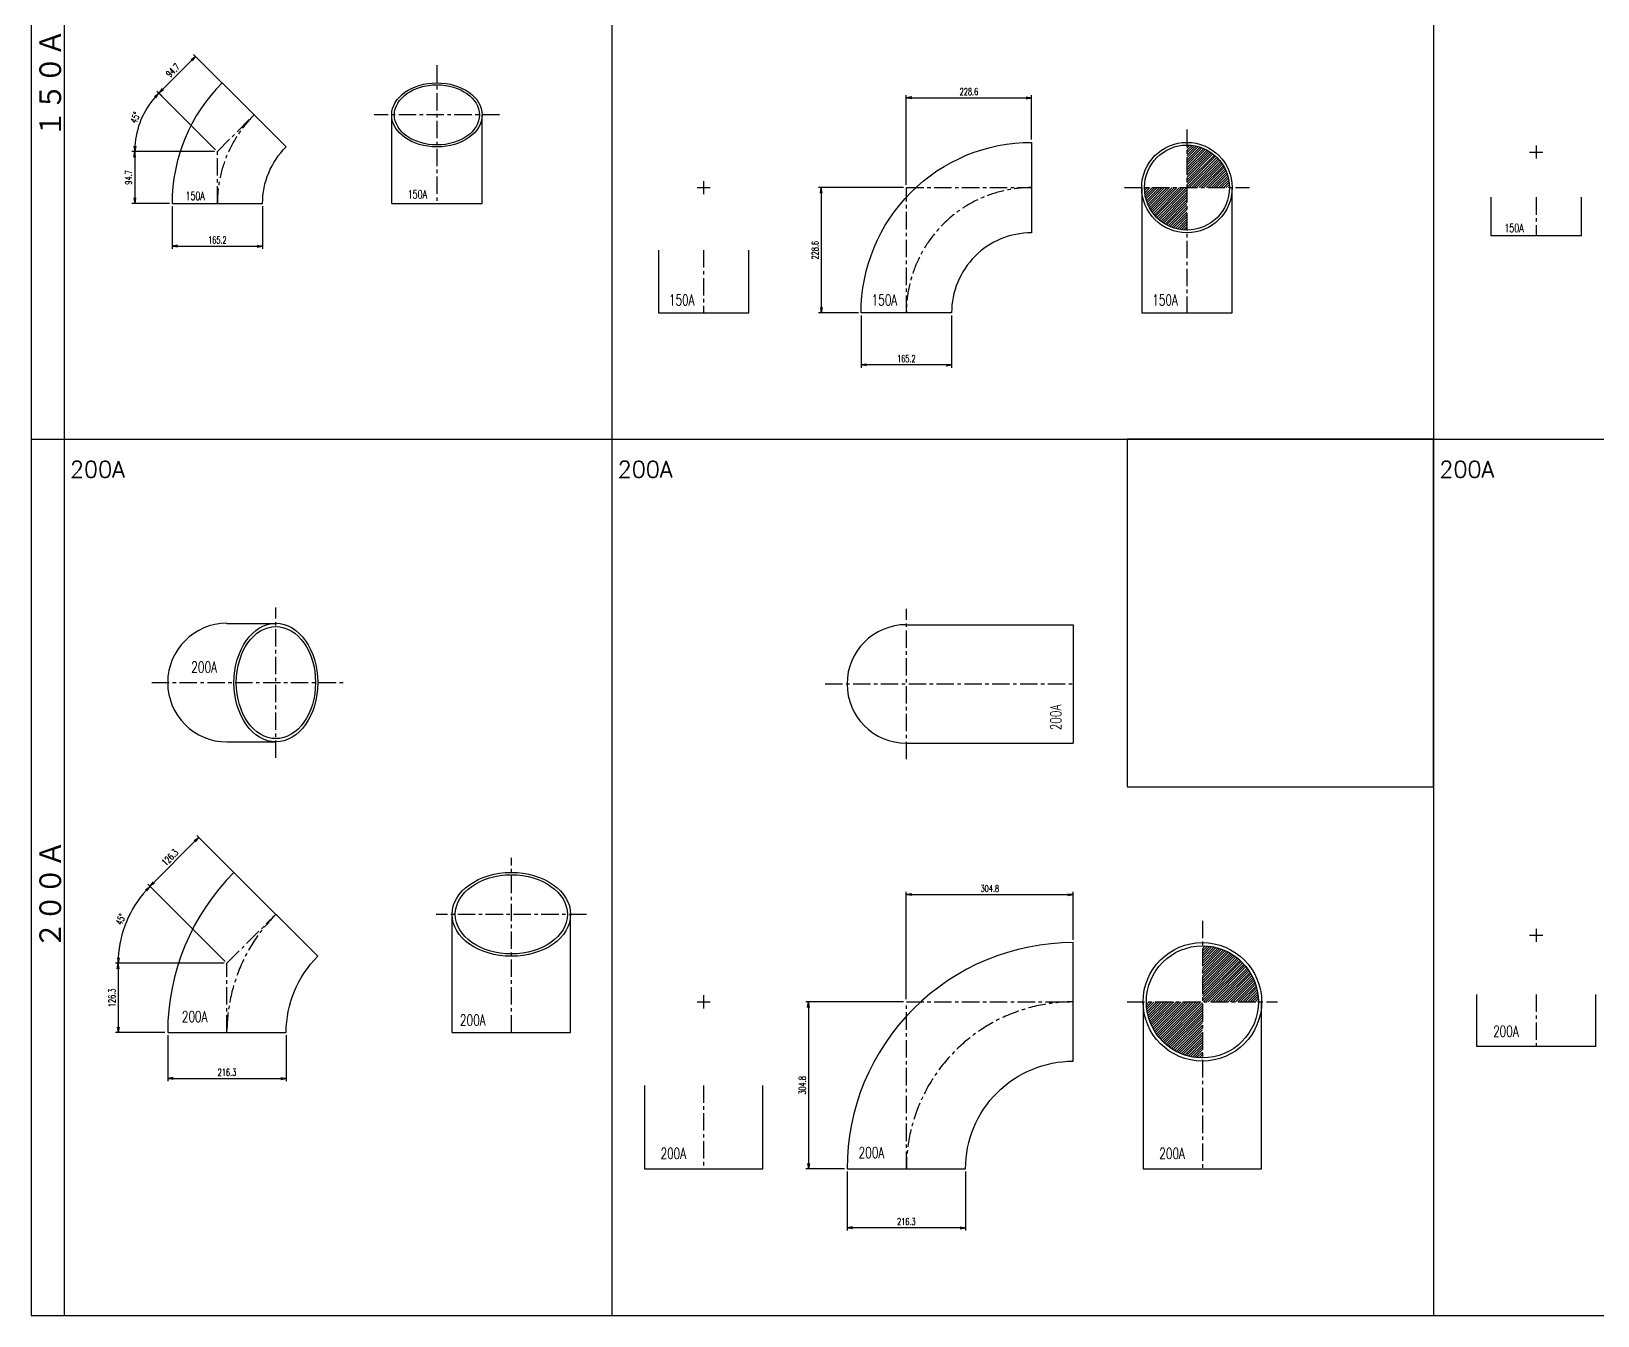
# Model space of a CAD drawing. Header units: millimetres. Extents: x 2090 to 42062, y -14812 to 2738.
# Drawn here: x 2090 to 4949, y -6552 to -4208 of the extents above; entities that cross this region are included whole.
import ezdxf

# ---------------------------------------------------------------- set-up
doc = ezdxf.new("R2010")
doc.units = ezdxf.units.MM
doc.header["$PDMODE"] = 35
doc.linetypes.add('CENTER', pattern=[50.8, 31.75, -6.35, 6.35, -6.35])
doc.linetypes.add('CENTER2', pattern=[1.125, 0.75, -0.125, 0.125, -0.125])
for name, color, linetype in [('#配管（SUS)', 220, 'Continuous'), ('DIM', 1, 'Continuous'), ('skeleton', 7, 'Continuous')]:
    doc.layers.add(name, color=color, linetype=linetype)
doc.styles.add('kpk', font='romans.shx', dxfattribs={"width": 0.7, "bigfont": 'extfont2.shx'})
doc.styles.get("Standard").update_dxf_attribs({"font": 'romans.shx', "bigfont": 'extfont.shx'})
doc.dimstyles.new('1／5～KPK', dxfattribs={"dimscale": 5, "dimtxt": 2.5, "dimasz": 2, "dimexe": 1, "dimexo": 1, "dimgap": 1, "dimtad": 3, "dimdsep": 46, "dimtxsty": 'kpk', "dimblk": 'OPEN', "dimcen": 2.5, "dimclrd": 9, "dimclre": 9, "dimclrt": 4, "dimadec": 1, "dimazin": 2, "dimtfac": 1, "dimtmove": 0, "dimatfit": 2, "dimldrblk": 'OPEN', "dimfxl": 1, "dimtfill": 1, "dimlwd": -1, "dimlwe": -1, "dimarcsym": 1})

# ---------------------------------------------------------------- blocks, each defined once
blk = doc.blocks.new('_Open')
at = {"color": 0, "linetype": 'ByBlock', "lineweight": -2}
for p, q in [((-1, 0.17), (0, 0)), ((-1, -0.17), (0, 0)), ((0, 0), (-1, 0))]:
    blk.add_line(p, q, dxfattribs=at)
blk = doc.blocks.new('*D99')
at = {"layer": 'Defpoints', "color": 0, "linetype": 'ByBlock', "transparency": 16777216}
for p in [(2346.8, -4522.5), (2512, -4522.5), (2512, -4600.5)]:
    blk.add_point(p, dxfattribs=at)
at = {"layer": 'DIM', "color": 9, "transparency": 16777216}
for p, q in [((2346.8, -4527.5), (2346.8, -4605.5)), ((2512, -4527.5), (2512, -4605.5)), ((2356.8, -4600.5), (2502, -4600.5))]:
    blk.add_line(p, q, dxfattribs=at)
at = {"layer": 'DIM', "color": 9, "linetype": 'ByBlock', "transparency": 16777216, "xscale": 10, "yscale": 10, "zscale": 10, "rotation": 180}
blk.add_blockref('_Open', (2346.8, -4600.5), dxfattribs=at)
at = {"layer": 'DIM', "color": 9, "linetype": 'ByBlock', "transparency": 16777216, "xscale": 10, "yscale": 10, "zscale": 10}
blk.add_blockref('_Open', (2512, -4600.5), dxfattribs=at)
at = {"layer": 'DIM', "color": 4, "linetype": 'ByBlock', "transparency": 16777216, "insert": (2429.4, -4589.3), "char_height": 12.5, "attachment_point": 5, "style": 'kpk', "bg_fill": 3, "box_fill_scale": 1.1, "bg_fill_color": 256, "bg_fill_true_color": 13158600, "bg_fill_transparency": 0}
blk.add_mtext('165.2', dxfattribs=at)
blk = doc.blocks.new('*D100')
at = {"layer": 'Defpoints', "color": 0, "linetype": 'ByBlock', "transparency": 16777216}
for p in [(2429.4, -4427.8), (2278.5, -4522.5), (2346.8, -4522.5)]:
    blk.add_point(p, dxfattribs=at)
at = {"layer": 'DIM', "color": 9, "transparency": 16777216}
for p, q in [((2424.4, -4427.8), (2273.5, -4427.8)), ((2278.5, -4437.8), (2278.5, -4512.5)), ((2341.8, -4522.5), (2273.5, -4522.5))]:
    blk.add_line(p, q, dxfattribs=at)
at = {"layer": 'DIM', "color": 9, "linetype": 'ByBlock', "transparency": 16777216, "xscale": 10, "yscale": 10, "zscale": 10}
for p, rotation in [((2278.5, -4427.8), 90), ((2278.5, -4522.5), 270)]:
    blk.add_blockref('_Open', p, dxfattribs=dict(at, rotation=rotation))
at = {"layer": 'DIM', "color": 4, "linetype": 'ByBlock', "transparency": 16777216, "insert": (2267.2, -4475.1), "char_height": 12.5, "attachment_point": 5, "rotation": 90, "style": 'kpk', "bg_fill": 3, "box_fill_scale": 1.1, "bg_fill_color": 256, "bg_fill_true_color": 13158600, "bg_fill_transparency": 0}
blk.add_mtext('94.7', dxfattribs=at)
blk = doc.blocks.new('*D101')
at = {"layer": '#配管（SUS)', "color": 9, "transparency": 16777216}
for p, q in [((2492.9, -4357.3), (2386.1, -4250.6)), ((2329.8, -4314), (2382.6, -4261.2)), ((2425.9, -4424.3), (2319.2, -4317.5))]:
    blk.add_line(p, q, dxfattribs=at)
at = {"layer": 'Defpoints', "color": 0, "linetype": 'CENTER', "transparency": 16777216}
for p in [(2389.7, -4254.1), (2496.4, -4360.8), (2429.4, -4427.8)]:
    blk.add_point(p, dxfattribs=at)
at = {"layer": '#配管（SUS)', "color": 9, "linetype": 'CENTER', "transparency": 16777216, "xscale": 10, "yscale": 10, "zscale": 10}
for p, rotation in [((2389.7, -4254.1), 44.99999999999883), ((2322.7, -4321.1), 224.9999999999988)]:
    blk.add_blockref('_Open', p, dxfattribs=dict(at, rotation=rotation))
at = {"layer": '#配管（SUS)', "color": 4, "linetype": 'CENTER', "transparency": 16777216, "insert": (2348.2, -4279.6), "char_height": 12.5, "attachment_point": 5, "rotation": 45, "style": 'kpk', "bg_fill": 3, "box_fill_scale": 1.1, "bg_fill_color": 256, "bg_fill_true_color": 13158600, "bg_fill_transparency": 0}
blk.add_mtext('94.7', dxfattribs=at)
blk = doc.blocks.new('*D102')
at = {"layer": 'Defpoints', "color": 0, "linetype": 'ByBlock', "transparency": 16777216}
for p in [(2332, -4330.4), (2278.5, -4427.8), (2429.4, -4427.8)]:
    blk.add_point(p, dxfattribs=at)
at = {"layer": 'DIM', "color": 9, "transparency": 16777216}
blk.add_line((2328.5, -4326.8), (2319.2, -4317.5), dxfattribs=at)
blk.add_arc((2429.4, -4427.8), 150.9, 138.7966, 176.2034, dxfattribs=at)
at = {"layer": 'DIM', "color": 9, "linetype": 'ByBlock', "transparency": 16777216, "xscale": 10, "yscale": 10, "zscale": 10}
for p, rotation in [((2322.7, -4321.1), 46.8983010847013), ((2278.5, -4427.8), 268.1016989152979)]:
    blk.add_blockref('_Open', p, dxfattribs=dict(at, rotation=rotation))
at = {"layer": 'DIM', "color": 4, "linetype": 'ByBlock', "transparency": 16777216, "insert": (2279.6, -4365.7), "char_height": 12.5, "attachment_point": 5, "rotation": 67.5, "style": 'kpk', "bg_fill": 3, "box_fill_scale": 1.1, "bg_fill_color": 256, "bg_fill_true_color": 13158600, "bg_fill_transparency": 0}
blk.add_mtext('45°', dxfattribs=at)
at = {"layer": 'Defpoints', "color": 0, "linetype": 'ByBlock', "transparency": 16777216}
blk.add_point((2298.7, -4352.3), dxfattribs=at)
blk = doc.blocks.new('*D103')
at = {"layer": 'Defpoints', "color": 0, "linetype": 'ByBlock', "transparency": 16777216}
for p in [(2338.8, -6035.6), (2555.1, -6035.6), (2555.1, -6119.6)]:
    blk.add_point(p, dxfattribs=at)
at = {"layer": 'DIM', "color": 9, "transparency": 16777216}
for p, q in [((2338.8, -6040.6), (2338.8, -6124.6)), ((2555.1, -6040.6), (2555.1, -6124.6)), ((2348.8, -6119.6), (2545.1, -6119.6))]:
    blk.add_line(p, q, dxfattribs=at)
at = {"layer": 'DIM', "color": 9, "linetype": 'ByBlock', "transparency": 16777216, "xscale": 10, "yscale": 10, "zscale": 10, "rotation": 180}
blk.add_blockref('_Open', (2338.8, -6119.6), dxfattribs=at)
at = {"layer": 'DIM', "color": 9, "linetype": 'ByBlock', "transparency": 16777216, "xscale": 10, "yscale": 10, "zscale": 10}
blk.add_blockref('_Open', (2555.1, -6119.6), dxfattribs=at)
at = {"layer": 'DIM', "color": 4, "linetype": 'ByBlock', "transparency": 16777216, "insert": (2446.9, -6108.4), "char_height": 12.5, "attachment_point": 5, "style": 'kpk', "bg_fill": 3, "box_fill_scale": 1.1, "bg_fill_color": 256, "bg_fill_true_color": 13158600, "bg_fill_transparency": 0}
blk.add_mtext('216.3', dxfattribs=at)
blk = doc.blocks.new('*D104')
at = {"layer": 'Defpoints', "color": 0, "linetype": 'ByBlock', "transparency": 16777216}
for p in [(2446.9, -5909.3), (2248.4, -6035.6), (2338.8, -6035.6)]:
    blk.add_point(p, dxfattribs=at)
at = {"layer": 'DIM', "color": 9, "transparency": 16777216}
for p, q in [((2441.9, -5909.3), (2243.4, -5909.3)), ((2248.4, -5919.3), (2248.4, -6025.6)), ((2333.8, -6035.6), (2243.4, -6035.6))]:
    blk.add_line(p, q, dxfattribs=at)
at = {"layer": 'DIM', "color": 9, "linetype": 'ByBlock', "transparency": 16777216, "xscale": 10, "yscale": 10, "zscale": 10}
for p, rotation in [((2248.4, -5909.3), 90), ((2248.4, -6035.6), 270)]:
    blk.add_blockref('_Open', p, dxfattribs=dict(at, rotation=rotation))
at = {"layer": 'DIM', "color": 4, "linetype": 'ByBlock', "transparency": 16777216, "insert": (2237.1, -5972.4), "char_height": 12.5, "attachment_point": 5, "rotation": 90, "style": 'kpk', "bg_fill": 3, "box_fill_scale": 1.1, "bg_fill_color": 256, "bg_fill_true_color": 13158600, "bg_fill_transparency": 0}
blk.add_mtext('126.3', dxfattribs=at)
blk = doc.blocks.new('*D105')
at = {"layer": '#配管（SUS)', "color": 9, "transparency": 16777216}
for p, q in [((2313.4, -5761.6), (2388.5, -5686.4)), ((2532.7, -5816.5), (2392.1, -5675.8)), ((2443.4, -5905.8), (2302.8, -5765.1))]:
    blk.add_line(p, q, dxfattribs=at)
at = {"layer": 'Defpoints', "color": 0, "linetype": 'CENTER', "transparency": 16777216}
for p in [(2395.6, -5679.4), (2536.2, -5820), (2446.9, -5909.3)]:
    blk.add_point(p, dxfattribs=at)
at = {"layer": '#配管（SUS)', "color": 9, "linetype": 'CENTER', "transparency": 16777216, "xscale": 10, "yscale": 10, "zscale": 10}
for p, rotation in [((2395.6, -5679.4), 44.99999999999766), ((2306.3, -5768.7), 224.9999999999976)]:
    blk.add_blockref('_Open', p, dxfattribs=dict(at, rotation=rotation))
at = {"layer": '#配管（SUS)', "color": 4, "linetype": 'CENTER', "transparency": 16777216, "insert": (2343, -5716.1), "char_height": 12.5, "attachment_point": 5, "rotation": 45, "style": 'kpk', "bg_fill": 3, "box_fill_scale": 1.1, "bg_fill_color": 256, "bg_fill_true_color": 13158600, "bg_fill_transparency": 0}
blk.add_mtext('126.3', dxfattribs=at)
blk = doc.blocks.new('*D106')
at = {"layer": 'Defpoints', "color": 0, "linetype": 'ByBlock', "transparency": 16777216}
for p in [(2306.3, -5768.7), (2249.7, -5909.3), (2446.9, -5909.3)]:
    blk.add_point(p, dxfattribs=at)
at = {"layer": 'DIM', "color": 9, "transparency": 16777216}
for p, q in [((2309.8, -5772.2), (2310.1, -5772.4)), ((2244.7, -5909.3), (2243.4, -5909.3))]:
    blk.add_line(p, q, dxfattribs=at)
blk.add_arc((2446.9, -5909.3), 198.5, 137.8862, 177.1138, dxfattribs=at)
at = {"layer": 'DIM', "color": 9, "linetype": 'ByBlock', "transparency": 16777216, "xscale": 10, "yscale": 10, "zscale": 10}
for p, rotation in [((2306.5, -5768.9), 46.44309236037984), ((2248.4, -5909.3), 268.5569076396205)]:
    blk.add_blockref('_Open', p, dxfattribs=dict(at, rotation=rotation))
at = {"layer": 'DIM', "color": 4, "linetype": 'ByBlock', "transparency": 16777216, "insert": (2253.1, -5829), "char_height": 12.5, "attachment_point": 5, "rotation": 67.5, "style": 'kpk', "bg_fill": 3, "box_fill_scale": 1.1, "bg_fill_color": 256, "bg_fill_true_color": 13158600, "bg_fill_transparency": 0}
blk.add_mtext('45°', dxfattribs=at)
at = {"layer": 'Defpoints', "color": 0, "linetype": 'ByBlock', "transparency": 16777216}
blk.add_point((2275, -5810), dxfattribs=at)
blk = doc.blocks.new('*D140')
at = {"layer": 'Defpoints', "color": 0, "linetype": 'ByBlock', "transparency": 16777216}
for p in [(3915.8, -4329.6), (3915.8, -4410.9), (3687.2, -4493.5)]:
    blk.add_point(p, dxfattribs=at)
at = {"layer": 'DIM', "color": 9, "transparency": 16777216}
for p, q in [((3687.2, -4488.5), (3687.2, -4324.6)), ((3697.2, -4329.6), (3905.8, -4329.6)), ((3915.8, -4405.9), (3915.8, -4324.6))]:
    blk.add_line(p, q, dxfattribs=at)
at = {"layer": 'DIM', "color": 9, "linetype": 'ByBlock', "transparency": 16777216, "xscale": 10, "yscale": 10, "zscale": 10, "rotation": 180}
blk.add_blockref('_Open', (3687.2, -4329.6), dxfattribs=at)
at = {"layer": 'DIM', "color": 9, "linetype": 'ByBlock', "transparency": 16777216, "xscale": 10, "yscale": 10, "zscale": 10}
blk.add_blockref('_Open', (3915.8, -4329.6), dxfattribs=at)
at = {"layer": 'DIM', "color": 4, "linetype": 'ByBlock', "transparency": 16777216, "insert": (3801.5, -4318.4), "char_height": 12.5, "attachment_point": 5, "style": 'kpk', "bg_fill": 3, "box_fill_scale": 1.1, "bg_fill_color": 256, "bg_fill_true_color": 13158600, "bg_fill_transparency": 0}
blk.add_mtext('228.6', dxfattribs=at)
blk = doc.blocks.new('*D141')
at = {"layer": 'Defpoints', "color": 0, "linetype": 'ByBlock', "transparency": 16777216}
for p in [(3687.2, -4493.5), (3532, -4722.1), (3604.6, -4722.1)]:
    blk.add_point(p, dxfattribs=at)
at = {"layer": 'DIM', "color": 9, "transparency": 16777216}
for p, q in [((3682.2, -4493.5), (3527, -4493.5)), ((3532, -4503.5), (3532, -4712.1)), ((3599.6, -4722.1), (3527, -4722.1))]:
    blk.add_line(p, q, dxfattribs=at)
at = {"layer": 'DIM', "color": 9, "linetype": 'ByBlock', "transparency": 16777216, "xscale": 10, "yscale": 10, "zscale": 10}
for p, rotation in [((3532, -4493.5), 90), ((3532, -4722.1), 270)]:
    blk.add_blockref('_Open', p, dxfattribs=dict(at, rotation=rotation))
at = {"layer": 'DIM', "color": 4, "linetype": 'ByBlock', "transparency": 16777216, "insert": (3520.7, -4607.8), "char_height": 12.5, "attachment_point": 5, "rotation": 90, "style": 'kpk', "bg_fill": 3, "box_fill_scale": 1.1, "bg_fill_color": 256, "bg_fill_true_color": 13158600, "bg_fill_transparency": 0}
blk.add_mtext('228.6', dxfattribs=at)
blk = doc.blocks.new('*D142')
at = {"layer": 'Defpoints', "color": 0, "linetype": 'ByBlock', "transparency": 16777216}
for p in [(3604.6, -4722.1), (3769.8, -4722.1), (3604.6, -4817.2)]:
    blk.add_point(p, dxfattribs=at)
at = {"layer": 'DIM', "color": 9, "transparency": 16777216}
for p, q in [((3604.6, -4727.1), (3604.6, -4822.2)), ((3769.8, -4727.1), (3769.8, -4822.2)), ((3759.8, -4817.2), (3614.6, -4817.2))]:
    blk.add_line(p, q, dxfattribs=at)
at = {"layer": 'DIM', "color": 9, "linetype": 'ByBlock', "transparency": 16777216, "xscale": 10, "yscale": 10, "zscale": 10, "rotation": 180}
blk.add_blockref('_Open', (3604.6, -4817.2), dxfattribs=at)
at = {"layer": 'DIM', "color": 9, "linetype": 'ByBlock', "transparency": 16777216, "xscale": 10, "yscale": 10, "zscale": 10}
blk.add_blockref('_Open', (3769.8, -4817.2), dxfattribs=at)
at = {"layer": 'DIM', "color": 4, "linetype": 'ByBlock', "transparency": 16777216, "insert": (3687.2, -4805.9), "char_height": 12.5, "attachment_point": 5, "style": 'kpk', "bg_fill": 3, "box_fill_scale": 1.1, "bg_fill_color": 256, "bg_fill_true_color": 13158600, "bg_fill_transparency": 0}
blk.add_mtext('165.2', dxfattribs=at)
blk = doc.blocks.new('*D143')
at = {"layer": 'Defpoints', "color": 0, "linetype": 'ByBlock', "transparency": 16777216}
for p in [(3687.2, -5979.7), (3508.7, -6284.5), (3579.1, -6284.5)]:
    blk.add_point(p, dxfattribs=at)
at = {"layer": 'DIM', "color": 9, "transparency": 16777216}
for p, q in [((3682.2, -5979.7), (3503.7, -5979.7)), ((3508.7, -5989.7), (3508.7, -6274.5)), ((3574.1, -6284.5), (3503.7, -6284.5))]:
    blk.add_line(p, q, dxfattribs=at)
at = {"layer": 'DIM', "color": 9, "linetype": 'ByBlock', "transparency": 16777216, "xscale": 10, "yscale": 10, "zscale": 10}
for p, rotation in [((3508.7, -5979.7), 90), ((3508.7, -6284.5), 270)]:
    blk.add_blockref('_Open', p, dxfattribs=dict(at, rotation=rotation))
at = {"layer": 'DIM', "color": 4, "linetype": 'ByBlock', "transparency": 16777216, "insert": (3497.4, -6132.1), "char_height": 12.5, "attachment_point": 5, "rotation": 90, "style": 'kpk', "bg_fill": 3, "box_fill_scale": 1.1, "bg_fill_color": 256, "bg_fill_true_color": 13158600, "bg_fill_transparency": 0}
blk.add_mtext('304.8', dxfattribs=at)
blk = doc.blocks.new('*D144')
at = {"layer": 'Defpoints', "color": 0, "linetype": 'ByBlock', "transparency": 16777216}
for p in [(3992, -5784), (3992, -5871.5), (3687.2, -5979.7)]:
    blk.add_point(p, dxfattribs=at)
at = {"layer": 'DIM', "color": 9, "transparency": 16777216}
for p, q in [((3687.2, -5974.7), (3687.2, -5779)), ((3697.2, -5784), (3982, -5784)), ((3992, -5866.5), (3992, -5779))]:
    blk.add_line(p, q, dxfattribs=at)
at = {"layer": 'DIM', "color": 9, "linetype": 'ByBlock', "transparency": 16777216, "xscale": 10, "yscale": 10, "zscale": 10, "rotation": 180}
blk.add_blockref('_Open', (3687.2, -5784), dxfattribs=at)
at = {"layer": 'DIM', "color": 9, "linetype": 'ByBlock', "transparency": 16777216, "xscale": 10, "yscale": 10, "zscale": 10}
blk.add_blockref('_Open', (3992, -5784), dxfattribs=at)
at = {"layer": 'DIM', "color": 4, "linetype": 'ByBlock', "transparency": 16777216, "insert": (3839.6, -5772.8), "char_height": 12.5, "attachment_point": 5, "style": 'kpk', "bg_fill": 3, "box_fill_scale": 1.1, "bg_fill_color": 256, "bg_fill_true_color": 13158600, "bg_fill_transparency": 0}
blk.add_mtext('304.8', dxfattribs=at)
blk = doc.blocks.new('*D145')
at = {"layer": 'Defpoints', "color": 0, "linetype": 'ByBlock', "transparency": 16777216}
for p in [(3579.1, -6284.5), (3795.4, -6284.5), (3579.1, -6392)]:
    blk.add_point(p, dxfattribs=at)
at = {"layer": 'DIM', "color": 9, "transparency": 16777216}
for p, q in [((3579.1, -6289.5), (3579.1, -6397)), ((3795.4, -6289.5), (3795.4, -6397)), ((3785.4, -6392), (3589.1, -6392))]:
    blk.add_line(p, q, dxfattribs=at)
at = {"layer": 'DIM', "color": 9, "linetype": 'ByBlock', "transparency": 16777216, "xscale": 10, "yscale": 10, "zscale": 10, "rotation": 180}
blk.add_blockref('_Open', (3579.1, -6392), dxfattribs=at)
at = {"layer": 'DIM', "color": 9, "linetype": 'ByBlock', "transparency": 16777216, "xscale": 10, "yscale": 10, "zscale": 10}
blk.add_blockref('_Open', (3795.4, -6392), dxfattribs=at)
at = {"layer": 'DIM', "color": 4, "linetype": 'ByBlock', "transparency": 16777216, "insert": (3687.2, -6380.7), "char_height": 12.5, "attachment_point": 5, "style": 'kpk', "bg_fill": 3, "box_fill_scale": 1.1, "bg_fill_color": 256, "bg_fill_true_color": 13158600, "bg_fill_transparency": 0}
blk.add_mtext('216.3', dxfattribs=at)
blk = doc.blocks.new('A$C24B13372')
at = {"layer": '#配管（SUS)', "color": 2, "linetype": 'CENTER'}
for p, q in [((0, -137.2), (0, 137.2)), ((-226.6, 0), (124.6, 0))]:
    blk.add_line(p, q, dxfattribs=at)
at = {"layer": '#配管（SUS)', "color": 0}
for p, q in [((-89.3, 108.1), (0, 108.1)), ((-89.3, -108.1), (0, -108.1))]:
    blk.add_line(p, q, dxfattribs=at)
blk.add_arc((-89.3, 0), 108.2, 90, 270, dxfattribs=at)
for major_axis in [(0, -108.2), (0, -102.3)]:
    blk.add_ellipse((0, 0), major_axis=major_axis, ratio=0.707107, dxfattribs=at)
at = {"layer": 'Defpoints', "color": 5, "insert": (-154.3, 28.3), "char_height": 20, "attachment_point": 4}
blk.add_mtext('{\\W0.7;200A}', dxfattribs=at)
blk = doc.blocks.new('A$C4FBA5A82')
at = {"layer": '#配管（SUS)', "color": 0}
blk.add_lwpolyline([(15.6, -161.7, -0.198912), (58.4, -58.4), (-58.4, 58.4, 0.198912), (-149.6, -161.7)], format="xyb", close=True, dxfattribs=at)
at = {"layer": '#配管（SUS)', "color": 2, "linetype": 'CENTER'}
blk.add_lwpolyline([(-67, -67), (0, 0, 0.198912), (-67, -161.7)], format="xyb", close=True, dxfattribs=at)
at = {"layer": 'Defpoints', "color": 5, "insert": (-125, -147.9), "char_height": 15, "attachment_point": 4}
blk.add_mtext('{\\W0.7;150A}', dxfattribs=at)
blk = doc.blocks.new('A$C5B776E6C')
at = {"layer": '#配管（SUS)', "color": 2, "linetype": 'CENTER'}
for p, q in [((0, 90.7), (0, -161.7)), ((114.3, 0), (-114.3, 0))]:
    blk.add_line(p, q, dxfattribs=at)
at = {"layer": '#配管（SUS)', "color": 0}
for p, q in [((-82.6, -161.7), (-82.6, 0)), ((82.6, -161.7), (82.6, 0)), ((-82.6, -161.7), (82.6, -161.7))]:
    blk.add_line(p, q, dxfattribs=at)
for major_axis in [(-82.6, 0), (-77.6, 0)]:
    blk.add_ellipse((0, 0), major_axis=major_axis, ratio=0.707107, dxfattribs=at)
at = {"layer": 'Defpoints', "color": 5, "insert": (-53.3, -144.9), "char_height": 15, "attachment_point": 4}
blk.add_mtext('{\\W0.7;150A}', dxfattribs=at)
blk = doc.blocks.new('A$C08B53BE4')
at = {"layer": '#配管（SUS)', "color": 0}
blk.add_lwpolyline([(-76.5, 76.5, 0.198912), (-197.5, -215.6), (18.8, -215.6, -0.198912), (76.5, -76.5), (-76.5, 76.5)], format="xyb", dxfattribs=at)
at = {"layer": '#配管（SUS)', "color": 2, "linetype": 'CENTER'}
blk.add_lwpolyline([(-89.3, -89.3), (0, 0, 0.198912), (-89.3, -215.6)], format="xyb", close=True, dxfattribs=at)
at = {"layer": 'Defpoints', "color": 5, "insert": (-171.6, -186.6), "char_height": 20, "attachment_point": 4}
blk.add_mtext('{\\W0.7;200A}', dxfattribs=at)
blk = doc.blocks.new('A$C13030A1D')
at = {"layer": '#配管（SUS)', "color": 2, "linetype": 'CENTER'}
for p, q in [((0, -215.6), (0, 103.2)), ((137.2, 0), (-137.2, 0))]:
    blk.add_line(p, q, dxfattribs=at)
at = {"layer": '#配管（SUS)', "color": 0}
for p, q in [((-108.2, -215.6), (-108.2, 0)), ((108.2, -215.6), (108.2, 0)), ((-108.2, -215.6), (108.2, -215.6))]:
    blk.add_line(p, q, dxfattribs=at)
for major_axis in [(-108.2, 0), (-102.3, 0)]:
    blk.add_ellipse((0, 0), major_axis=major_axis, ratio=0.707107, dxfattribs=at)
at = {"layer": 'Defpoints', "color": 5, "insert": (-93.8, -193), "char_height": 20, "attachment_point": 4}
blk.add_mtext('{\\W0.7;200A}', dxfattribs=at)
blk = doc.blocks.new('(SUS)150A-90EL-4')
at = {"layer": '#配管（SUS)', "color": 2, "linetype": 'CENTER'}
for p, q in [((-12, 0), (12, 0)), ((0, 12), (0, -12)), ((0, -114.3), (0, -228.6))]:
    blk.add_line(p, q, dxfattribs=at)
at = {"layer": '#配管（SUS)', "color": 0, "linetype": 'ByBlock'}
blk.add_lwpolyline([(-82.6, -114.3), (-82.6, -228.6), (82.6, -228.6), (82.6, -114.3)], dxfattribs=at)
at = {"layer": 'Defpoints', "color": 5, "insert": (-63.4, -205.2), "char_height": 20, "attachment_point": 4}
blk.add_mtext('{\\W0.7;150A}', dxfattribs=at)
blk = doc.blocks.new('(SUS)150A-90EL-1')
at = {"layer": '#配管（SUS)', "color": 0, "linetype": 'ByBlock'}
blk.add_lwpolyline([(-82.6, -228.6, -0.414214), (228.6, 82.6), (228.6, -82.6, 0.414214), (82.6, -228.6)], format="xyb", close=True, dxfattribs=at)
at = {"layer": '#配管（SUS)', "color": 2, "linetype": 'CENTER'}
blk.add_lwpolyline([(0, -228.6), (0, 0), (228.6, 0, 0.414214)], format="xyb", close=True, dxfattribs=at)
at = {"layer": 'Defpoints', "color": 5, "insert": (-63.4, -205.2), "char_height": 20, "attachment_point": 4}
blk.add_mtext('{\\W0.7;150A}', dxfattribs=at)
blk = doc.blocks.new('(SUS)150A-90EL-2')
at = {"layer": '#配管（SUS)'}
h = blk.add_hatch(dxfattribs=at)
h.set_pattern_fill('ANSI31', color=252)
h.set_pattern_definition([(45, (-4199.5243, 4493.5302), (-2.245064, 2.245064), [])])
h.paths.add_polyline_path([(0, 0), (-77.6, 0, 0.414214), (0, -77.6)])
h.paths.add_polyline_path([(0, 77.6), (0, 0), (77.6, 0, 0.414214)])
at = {"layer": '#配管（SUS)', "color": 2, "linetype": 'CENTER'}
for p, q in [((0, 105.9), (0, -228.6)), ((-114.3, 0), (114.3, 0))]:
    blk.add_line(p, q, dxfattribs=at)
at = {"layer": '#配管（SUS)', "color": 0, "linetype": 'ByBlock'}
blk.add_lwpolyline([(-82.6, 0), (-82.6, -228.6), (82.6, -228.6), (82.6, 0)], dxfattribs=at)
for radius in [82.6, 77.6]:
    blk.add_circle((0, 0), radius, dxfattribs=at)
at = {"layer": 'Defpoints', "color": 5, "insert": (-63.4, -205.2), "char_height": 20, "attachment_point": 4}
blk.add_mtext('{\\W0.7;150A}', dxfattribs=at)
blk = doc.blocks.new('(SUS)200A-90EL-3')
at = {"layer": '#配管（SUS)', "color": 2, "linetype": 'CENTER'}
for p, q in [((0, -137.2), (0, 137.2)), ((-148, 0), (304.8, 0))]:
    blk.add_line(p, q, dxfattribs=at)
at = {"layer": '#配管（SUS)', "color": 0, "linetype": 'ByBlock'}
for p, q in [((0, 108.1), (304.8, 108.1)), ((304.8, 108.1), (304.8, -108.2)), ((0, -108.2), (304.8, -108.2))]:
    blk.add_line(p, q, dxfattribs=at)
blk.add_lwpolyline([(0, 108.1, 1), (0, -108.2)], format="xyb", dxfattribs=at)
at = {"layer": 'Defpoints', "color": 5, "insert": (272.9, -84.6), "char_height": 20, "attachment_point": 4, "rotation": 90}
blk.add_mtext('{\\W0.7;200A}', dxfattribs=at)
blk = doc.blocks.new('(SUS)200A-90EL-4')
at = {"layer": '#配管（SUS)', "color": 2, "linetype": 'CENTER'}
for p, q in [((-12, 0), (12, 0)), ((0, 12), (0, -12)), ((0, -152.4), (0, -304.8))]:
    blk.add_line(p, q, dxfattribs=at)
at = {"layer": '#配管（SUS)', "color": 0, "linetype": 'ByBlock'}
blk.add_lwpolyline([(-108.1, -152.4), (-108.1, -304.8), (108.1, -304.8), (108.1, -152.4)], dxfattribs=at)
at = {"layer": 'Defpoints', "color": 5, "insert": (-78.7, -276.7), "char_height": 20, "attachment_point": 4}
blk.add_mtext('{\\W0.7;200A}', dxfattribs=at)
blk = doc.blocks.new('(SUS)200A-90EL-1')
at = {"layer": '#配管（SUS)', "color": 0, "linetype": 'ByBlock'}
blk.add_lwpolyline([(304.8, 108.1, 0.414214), (-108.2, -304.8), (108.1, -304.8, -0.414214), (304.8, -108.2)], format="xyb", close=True, dxfattribs=at)
at = {"layer": '#配管（SUS)', "color": 2, "linetype": 'CENTER'}
blk.add_lwpolyline([(0, -304.8), (0, 0), (304.8, 0, 0.414214)], format="xyb", close=True, dxfattribs=at)
at = {"layer": 'Defpoints', "color": 5, "insert": (-87.1, -275), "char_height": 20, "attachment_point": 4}
blk.add_mtext('{\\W0.7;200A}', dxfattribs=at)
blk = doc.blocks.new('(SUS)200A-90EL-2')
at = {"layer": '#配管（SUS)'}
h = blk.add_hatch(dxfattribs=at)
h.set_pattern_fill('ANSI31', color=252)
h.set_pattern_definition([(45, (-4227.666, 5979.6914), (-2.245064, 2.245064), [])])
h.paths.add_polyline_path([(0, 0), (-102.3, 0, 0.414214), (0, -102.3)])
h.paths.add_polyline_path([(0, 102.3), (0, 0), (102.3, 0, 0.414214)])
at = {"layer": '#配管（SUS)', "color": 2, "linetype": 'CENTER'}
for p, q in [((0, 148), (0, -304.8)), ((-137.2, 0), (137.2, 0))]:
    blk.add_line(p, q, dxfattribs=at)
at = {"layer": '#配管（SUS)', "color": 0, "linetype": 'ByBlock'}
blk.add_lwpolyline([(-108.1, 0), (-108.1, -304.8), (108.1, -304.8), (108.1, 0)], dxfattribs=at)
for radius in [108.2, 102.3]:
    blk.add_circle((0, 0), radius, dxfattribs=at)
at = {"layer": 'Defpoints', "color": 5, "insert": (-78.7, -276.7), "char_height": 20, "attachment_point": 4}
blk.add_mtext('{\\W0.7;200A}', dxfattribs=at)
blk = doc.blocks.new('(SUS)150A-90ES-4')
at = {"layer": '#配管（SUS)', "color": 2, "linetype": 'CENTER'}
for p, q in [((-12, 0), (12, 0)), ((0, 12), (0, -12)), ((0, -82.5), (0, -152.4))]:
    blk.add_line(p, q, dxfattribs=at)
at = {"layer": '#配管（SUS)', "color": 0, "linetype": 'ByBlock'}
blk.add_lwpolyline([(-82.6, -82.5), (-82.6, -152.4), (82.6, -152.4), (82.6, -82.5)], dxfattribs=at)
at = {"layer": 'Defpoints', "color": 5, "insert": (-58, -138.6), "char_height": 15, "attachment_point": 4}
blk.add_mtext('{\\W0.7;150A}', dxfattribs=at)
blk = doc.blocks.new('(SUS)200A-90ES-4')
at = {"layer": '#配管（SUS)', "color": 2, "linetype": 'CENTER'}
for p, q in [((-12, 0), (12, 0)), ((0, 12), (0, -12)), ((0, -108.2), (0, -203.2))]:
    blk.add_line(p, q, dxfattribs=at)
at = {"layer": '#配管（SUS)', "color": 0, "linetype": 'ByBlock'}
blk.add_lwpolyline([(108.1, -108.2), (108.1, -203.2), (-108.2, -203.2), (-108.2, -108.2)], dxfattribs=at)
at = {"layer": 'Defpoints', "color": 5, "insert": (-78.7, -175.1), "char_height": 20, "attachment_point": 4}
blk.add_mtext('{\\W0.7;200A}', dxfattribs=at)

msp = doc.modelspace()

# ---------------------------------------------------------------- linework, layer by layer
at = {"color": 0, "linetype": 'CENTER2'}
msp.add_lwpolyline([(4649.823, -4952.432), (4090.506, -4952.432), (4090.506, -5587.44), (4649.823, -5587.44)], close=True, dxfattribs=at)
at = {"layer": 'skeleton'}
for p, q in [((2089.823, 1807.568), (2089.823, -6552.432)), ((2149.823, 1807.568), (2149.823, -6552.432)), ((3149.823, 1807.568), (3149.823, -6552.432)), ((4649.823, 1807.568), (4649.823, -6552.432)), ((3149.823, 1647.568), (3149.823, -6552.432)), ((4649.823, 1407.568), (4649.823, -6552.432)), ((2089.823, -4952.432), (3149.823, -4952.432)), ((3149.823, -4952.432), (4649.823, -4952.432)), ((4649.823, -4952.432), (5966.709, -4952.432)), ((2089.823, -6552.432), (3149.823, -6552.432)), ((3149.823, -6552.432), (4649.823, -6552.432)), ((4649.823, -6552.432), (5966.709, -6552.432))]:
    msp.add_line(p, q, dxfattribs=at)

# ---------------------------------------------------------------- block references
at = {"layer": '#配管（SUS)'}
for name, p in [('A$C5B776E6C', (2830.305, -4360.824)), ('(SUS)150A-90EL-2', (4199.524, -4493.53)), ('(SUS)150A-90ES-4', (4837.068, -4428.701)), ('(SUS)150A-90EL-4', (3317.133, -4493.53)), ('A$C24B13372', (2536.231, -5396.994)), ('(SUS)200A-90EL-3', (3687.226, -5399.379)), ('A$C13030A1D', (2966.18, -5819.987)), ('(SUS)200A-90EL-2', (4227.666, -5979.691)), ('(SUS)200A-90ES-4', (4837.068, -5858.198)), ('(SUS)200A-90EL-4', (3317.133, -5979.691))]:
    msp.add_blockref(name, p, dxfattribs=at)

# ---------------------------------------------------------------- texts
at = {"color": 71, "char_height": 30, "attachment_point": 4}
for insert in [(2160.238, -5007.738), (3160.238, -5007.738), (4660.238, -5007.738)]:
    msp.add_mtext('200A', dxfattribs=dict(at, insert=insert))
at = {"layer": 'skeleton', "char_height": 45, "attachment_point": 5, "rotation": 90}
for s, insert in [('１５０Ａ', (2125.995, -4303.05)), ('２００Ａ', (2125.995, -5783.425))]:
    msp.add_mtext(s, dxfattribs=dict(at, insert=insert))

# ---------------------------------------------------------------- dimensions: what is measured, and where the dimension line sits
at = {"layer": 'DIM', "linetype": 'ByBlock'}
for base, p1, p2, picture, middle in [((3915.826, -4329.613), (3687.226, -4493.53), (3915.826, -4410.93), '*D140', (3801.526, -4318.363)), ((2512.031, -4600.518), (2346.831, -4522.487), (2512.031, -4522.487), '*D99', (2429.431, -4589.268)), ((2555.073, -6119.626), (2338.773, -6035.595), (2555.073, -6035.595), '*D103', (2446.923, -6108.376))]:
    dim = msp.add_linear_dim(base=base, p1=p1, p2=p2, dimstyle='1／5～KPK', dxfattribs=at)
    dim.commit()
    dim.dimension.update_dxf_attribs({"geometry": picture, "text_midpoint": middle})
dim = msp.add_linear_dim(base=(3508.653, -6284.491), p1=(3687.226, -5979.691), p2=(3579.076, -6284.491), angle=90, dimstyle='1／5～KPK', dxfattribs=at)
dim.commit()
dim.dimension.update_dxf_attribs({"geometry": '*D143', "text_midpoint": (3497.403, -6132.091)})

# ---------------------------------------------------------------- next in the draw order: dimensions: what is measured, and where the dimension line sits
for base, p1, p2, picture, middle in [((2278.49, -4522.487), (2429.431, -4427.787), (2346.831, -4522.487), '*D100', (2267.24, -4475.137)), ((3531.963, -4722.13), (3687.226, -4493.53), (3604.626, -4722.13), '*D141', (3520.713, -4607.83)), ((2248.385, -6035.595), (2446.923, -5909.295), (2338.773, -6035.595), '*D104', (2237.135, -5972.445))]:
    dim = msp.add_linear_dim(base=base, p1=p1, p2=p2, angle=90, dimstyle='1／5～KPK', dxfattribs=at)
    dim.commit()
    dim.dimension.update_dxf_attribs({"geometry": picture, "text_midpoint": middle})
for base, p1, p2, picture, middle in [((3992.026, -5784.027), (3687.226, -5979.691), (3992.026, -5871.541), '*D144', (3839.626, -5772.777)), ((3579.076, -6391.951), (3795.376, -6284.491), (3579.076, -6284.491), '*D145', (3687.226, -6380.701))]:
    dim = msp.add_linear_dim(base=base, p1=p1, p2=p2, dimstyle='1／5～KPK', dxfattribs=at)
    dim.commit()
    dim.dimension.update_dxf_attribs({"geometry": picture, "text_midpoint": middle})

# ---------------------------------------------------------------- next in the draw order: block references
at = {"layer": '#配管（SUS)'}
msp.add_blockref('(SUS)200A-90EL-1', (3687.226, -5979.691), dxfattribs=at)

# ---------------------------------------------------------------- next in the draw order: dimensions: what is measured, and where the dimension line sits
at = {"layer": '#配管（SUS)', "color": 2, "linetype": 'CENTER'}
for p1, p2, distance, picture, middle in [((2429.431, -4427.787), (2496.394, -4360.824), 150.941, '*D101', (2348.226, -4279.62)), ((2446.923, -5909.295), (2536.231, -5819.987), 198.86, '*D105', (2343.006, -5716.071))]:
    dim = msp.add_aligned_dim(p1=p1, p2=p2, distance=distance, dimstyle='1／5～KPK', dxfattribs=at)
    dim.commit()
    dim.dimension.update_dxf_attribs({"geometry": picture, "text_midpoint": middle})
at = {"layer": 'DIM', "linetype": 'ByBlock'}
dim = msp.add_linear_dim(base=(3604.626, -4817.189), p1=(3769.826, -4722.13), p2=(3604.626, -4722.13), dimstyle='1／5～KPK', dxfattribs=at)
dim.commit()
dim.dimension.update_dxf_attribs({"geometry": '*D142', "text_midpoint": (3687.226, -4805.939)})

# ---------------------------------------------------------------- next in the draw order: block references
at = {"layer": '#配管（SUS)'}
msp.add_blockref('(SUS)150A-90EL-1', (3687.226, -4493.53), dxfattribs=at)

# ---------------------------------------------------------------- next in the draw order: dimensions: what is measured, and where the dimension line sits
at = {"layer": 'DIM', "linetype": 'ByBlock'}
for base, center, p1, p2, picture, middle in [((2298.712, -4352.317), (2429.431, -4427.787), (2332.007, -4330.364), (2278.49, -4427.787), '*D102', (2279.586, -4365.72)), ((2274.984, -5810.026), (2446.923, -5909.295), (2249.747, -5909.295), (2306.308, -5768.679), '*D106', (2253.104, -5829.012))]:
    dim = msp.add_angular_dim_3p(base=base, center=center, p1=p1, p2=p2, dimstyle='1／5～KPK', dxfattribs=at)
    dim.commit()
    dim.dimension.update_dxf_attribs({"geometry": picture, "text_midpoint": middle})

# ---------------------------------------------------------------- next in the draw order: block references
at = {"layer": '#配管（SUS)'}
for name, p in [('A$C4FBA5A82', (2496.394, -4360.824)), ('A$C08B53BE4', (2536.231, -5819.987))]:
    msp.add_blockref(name, p, dxfattribs=at)

doc.saveas('drawing.dxf')
